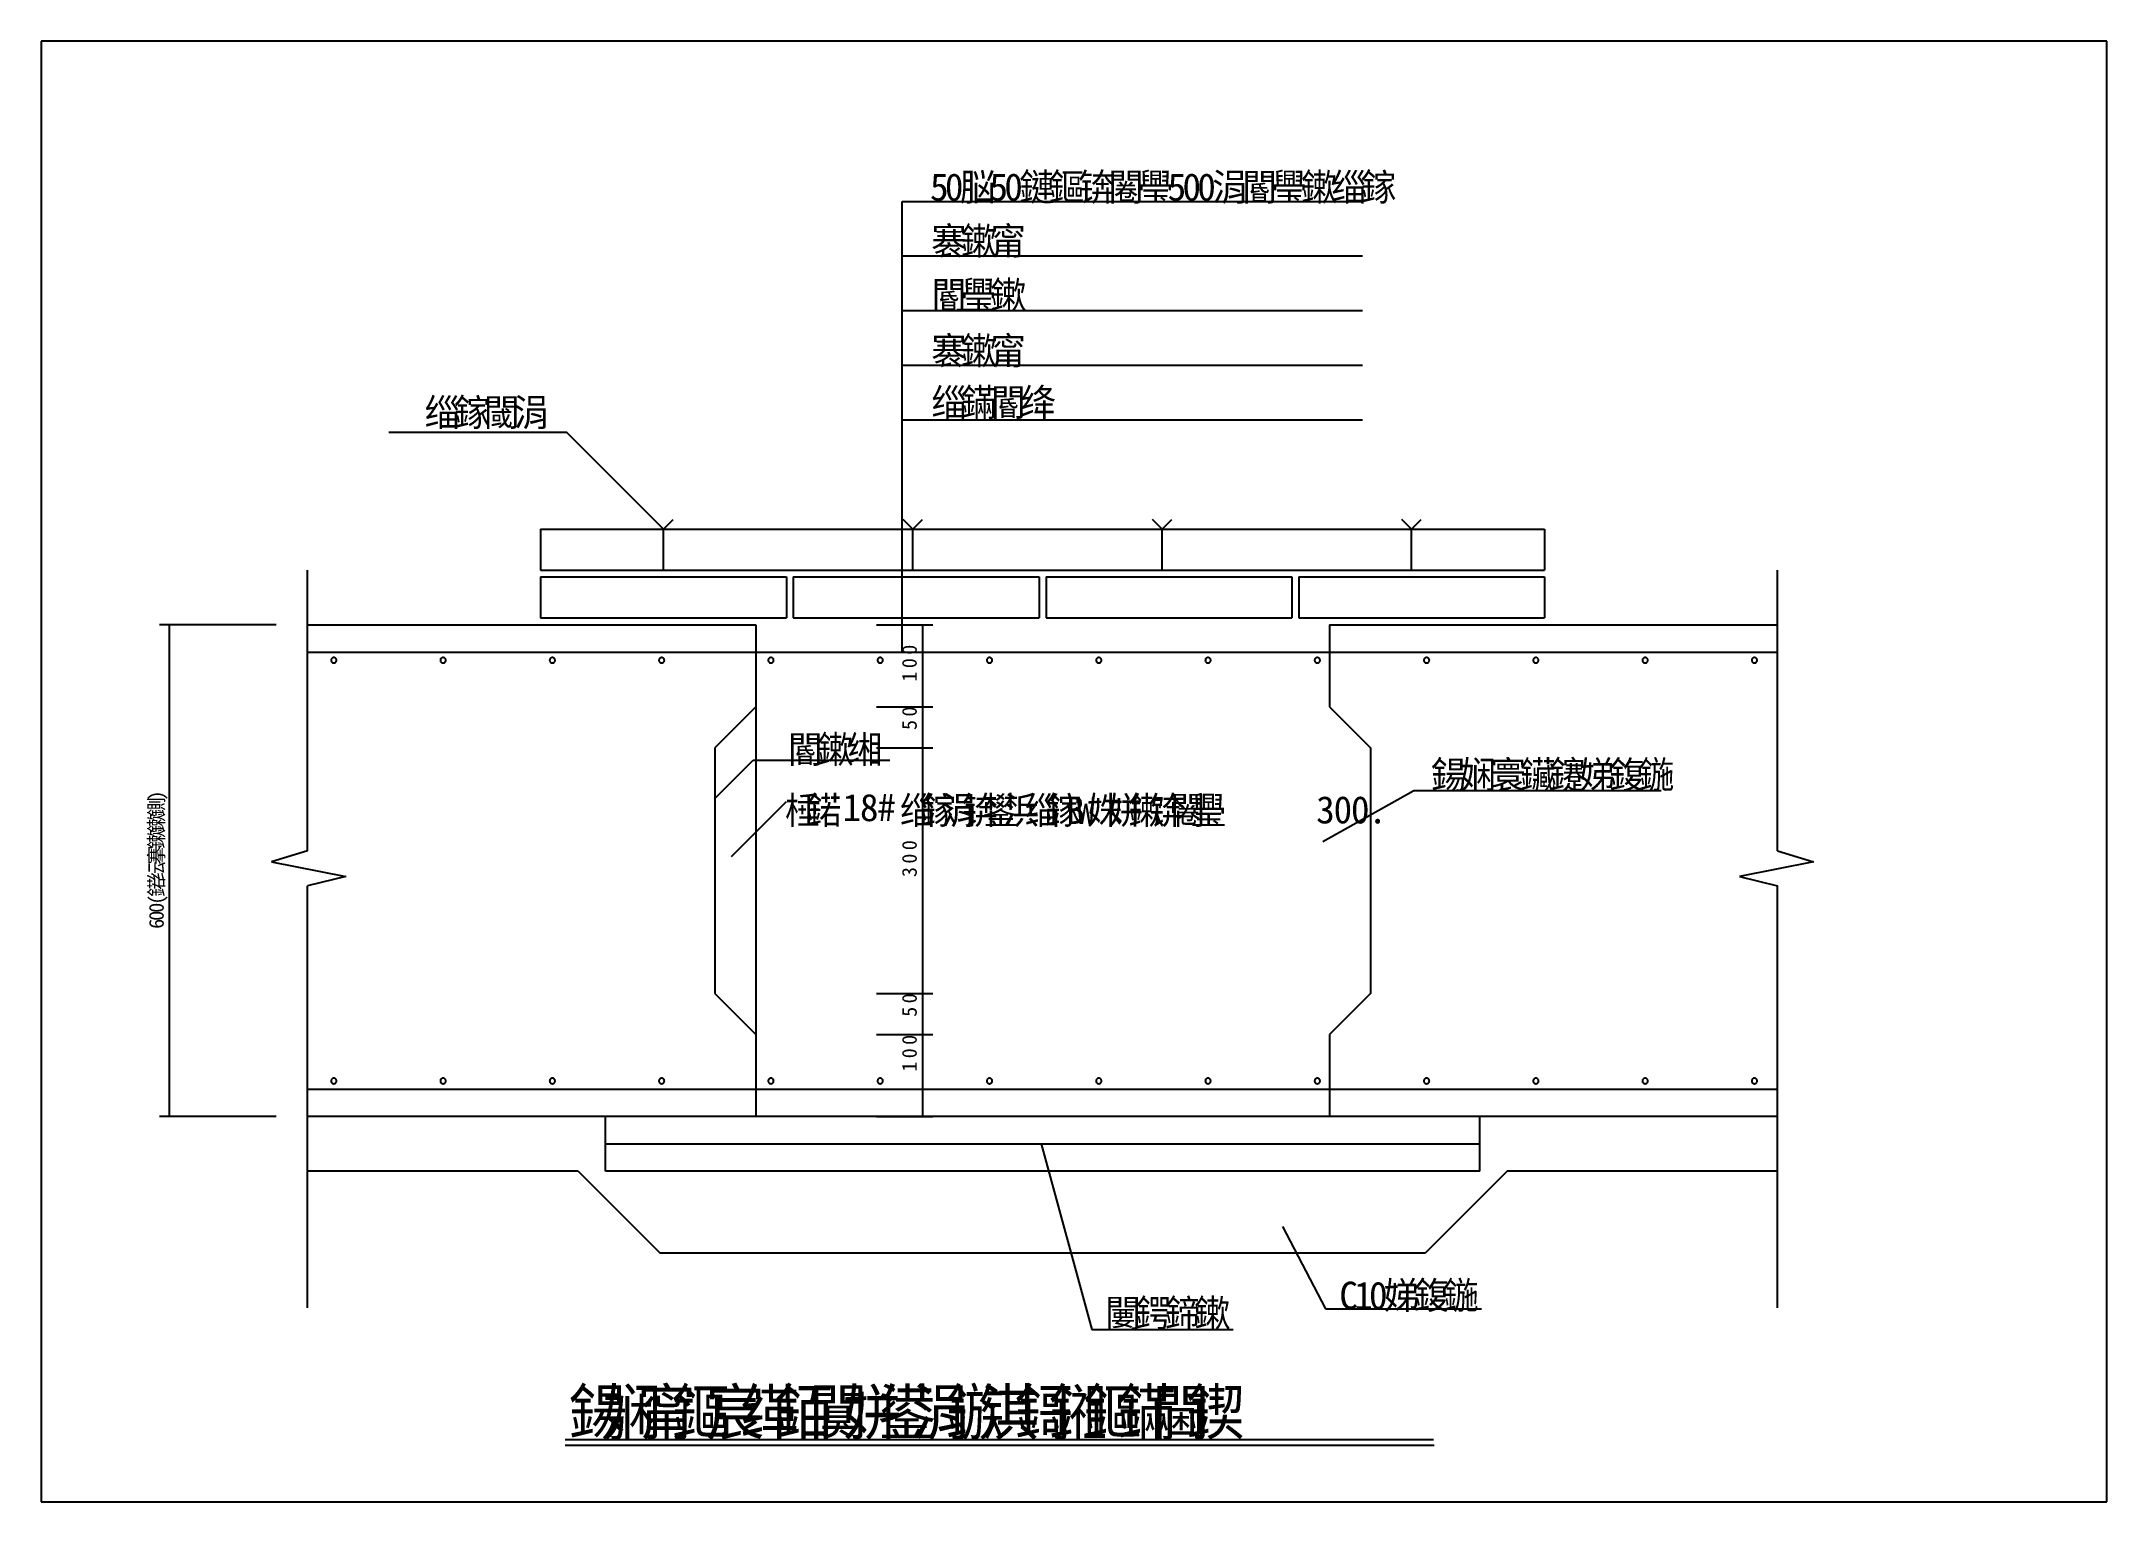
# Model space of a CAD drawing. Header units: metres. Extents: x 0 to 420, y 0 to 297.
import ezdxf

# ---------------------------------------------------------------- set-up
doc = ezdxf.new("R2010")
doc.units = ezdxf.units.M

msp = doc.modelspace()

# ---------------------------------------------------------------- linework, layer by layer
for p, q in [((420, 297), (0, 297)), ((0, 297), (0, 0)), ((420, 0), (420, 297)), ((175.04, 264.45), (268.67, 264.45)), ((175.04, 172.79), (175.04, 264.45)), ((175.04, 253.34), (268.67, 253.34)), ((175.04, 242.23), (268.67, 242.23)), ((175.04, 231.12), (268.67, 231.12)), ((175.04, 220.01), (268.67, 220.01)), ((106.89, 217.43), (70.64, 217.43)), ((126.53, 197.79), (106.89, 217.43)), ((101.53, 197.79), (305.7, 197.79)), ((101.53, 197.79), (101.53, 189.45)), ((126.53, 197.79), (124.57, 199.75)), ((126.53, 197.79), (128.5, 199.75)), ((126.53, 189.45), (126.53, 197.79)), ((177.23, 197.79), (175.26, 199.75)), ((177.23, 197.79), (179.19, 199.75)), ((177.23, 189.45), (177.23, 197.79)), ((227.92, 197.79), (225.96, 199.75)), ((227.92, 197.79), (229.89, 199.75)), ((227.92, 189.45), (227.92, 197.79)), ((278.62, 197.79), (276.65, 199.75)), ((278.62, 197.79), (280.58, 199.75)), ((278.62, 189.45), (278.62, 197.79)), ((305.7, 197.79), (305.7, 189.45)), ((54.14, 132.39), (54.14, 189.45)), ((101.53, 189.45), (305.7, 189.45)), ((353.09, 132.39), (353.09, 189.45)), ((101.53, 188.07), (151.53, 188.07)), ((101.53, 188.07), (101.53, 179.73)), ((151.53, 188.07), (151.53, 179.73)), ((152.92, 188.07), (202.92, 188.07)), ((152.92, 188.07), (152.92, 179.73)), ((202.92, 188.07), (202.92, 179.73)), ((204.31, 188.07), (254.31, 188.07)), ((204.31, 188.07), (204.31, 179.73)), ((254.31, 188.07), (254.31, 179.73)), ((255.7, 188.07), (305.7, 188.07)), ((255.7, 188.07), (255.7, 179.73)), ((305.7, 188.07), (305.7, 179.73)), ((47.78, 178.34), (24.02, 178.34)), ((26.02, 178.34), (26.02, 78.34)), ((54.14, 178.34), (145.28, 178.34)), ((101.53, 179.73), (151.53, 179.73)), ((145.28, 178.34), (145.28, 161.68)), ((152.92, 179.73), (202.92, 179.73)), ((169.85, 178.34), (181.27, 178.34)), ((179.27, 161.68), (179.27, 178.34)), ((204.31, 179.73), (254.31, 179.73)), ((255.7, 179.73), (305.7, 179.73)), ((261.95, 178.34), (353.09, 178.34)), ((261.95, 178.34), (261.95, 161.68)), ((54.14, 172.79), (353.09, 172.79)), ((145.28, 161.68), (136.95, 153.34)), ((145.28, 161.68), (145.28, 95.01)), ((169.85, 161.68), (181.27, 161.68)), ((169.85, 161.68), (181.27, 161.68)), ((179.27, 153.34), (179.27, 161.68)), ((261.95, 161.68), (270.28, 153.34)), ((136.95, 153.34), (136.95, 103.34)), ((169.85, 153.34), (181.27, 153.34)), ((169.85, 153.34), (181.27, 153.34)), ((179.27, 103.34), (179.27, 153.34)), ((270.28, 153.34), (270.28, 103.34)), ((136.91, 142.97), (144.77, 150.82)), ((144.77, 150.82), (172.54, 150.82)), ((260.57, 134.24), (279.08, 144.63)), ((279.08, 144.63), (329.4, 144.63)), ((140.35, 131.23), (151.54, 142.42)), ((54.14, 132.39), (46.83, 130.11)), ((353.09, 132.39), (360.4, 130.11)), ((46.83, 130.11), (61.91, 127.17)), ((61.91, 127.17), (54.14, 125.23)), ((360.4, 130.11), (345.33, 127.17)), ((345.33, 127.17), (353.09, 125.23)), ((54.14, 39.45), (54.14, 125.23)), ((353.09, 39.45), (353.09, 125.23)), ((136.95, 103.34), (145.28, 95.01)), ((169.85, 103.34), (181.27, 103.34)), ((169.85, 103.34), (181.27, 103.34)), ((179.27, 95.01), (179.27, 103.34)), ((270.28, 103.34), (261.95, 95.01)), ((145.28, 95.01), (145.28, 78.34)), ((169.85, 95.01), (181.27, 95.01)), ((169.85, 95.01), (181.27, 95.01)), ((179.27, 78.34), (179.27, 95.01)), ((261.95, 95.01), (261.95, 78.34)), ((54.14, 83.9), (353.09, 83.9)), ((47.78, 78.34), (24.02, 78.34)), ((353.09, 78.34), (54.14, 78.34)), ((114.73, 67.23), (114.73, 78.34)), ((169.85, 78.34), (181.27, 78.34)), ((292.51, 67.23), (292.51, 78.34)), ((114.73, 72.79), (292.51, 72.79)), ((203.34, 72.79), (213.6, 35)), ((109.17, 67.23), (54.14, 67.23)), ((109.17, 67.23), (125.84, 50.57)), ((292.51, 67.23), (114.73, 67.23)), ((298.06, 67.23), (281.39, 50.57)), ((353.09, 67.23), (298.06, 67.23)), ((252.43, 55.98), (261.17, 39.25)), ((281.39, 50.57), (125.84, 50.57)), ((261.17, 39.25), (292.87, 39.25)), ((213.6, 35), (242.39, 35)), ((106.51, 12.68), (283.08, 12.68)), ((106.51, 11.48), (283.24, 11.48)), ((0, 0), (420, 0))]:
    msp.add_line(p, q)
for points in [[(60.04, 171.12), (60.03, 171.18), (60.03, 171.23), (60.01, 171.28), (59.99, 171.33), (59.97, 171.38), (59.94, 171.43), (59.91, 171.47), (59.87, 171.51), (59.83, 171.55), (59.79, 171.58), (59.74, 171.61), (59.69, 171.63), (59.64, 171.65), (59.59, 171.67), (59.54, 171.67), (59.48, 171.68), (59.43, 171.67), (59.37, 171.67), (59.32, 171.65), (59.27, 171.63), (59.22, 171.61), (59.17, 171.58), (59.13, 171.55), (59.09, 171.51), (59.05, 171.47), (59.02, 171.43), (58.99, 171.38), (58.97, 171.33), (58.95, 171.28), (58.94, 171.23), (58.93, 171.18), (58.93, 171.12), (58.93, 171.12)], [(58.93, 171.12), (58.93, 171.07), (58.94, 171.01), (58.95, 170.96), (58.97, 170.91), (58.99, 170.86), (59.02, 170.81), (59.05, 170.77), (59.09, 170.73), (59.13, 170.69), (59.17, 170.66), (59.22, 170.63), (59.27, 170.61), (59.32, 170.59), (59.37, 170.58), (59.43, 170.57), (59.48, 170.57), (59.54, 170.57), (59.59, 170.58), (59.64, 170.59), (59.69, 170.61), (59.74, 170.63), (59.79, 170.66), (59.83, 170.69), (59.87, 170.73), (59.91, 170.77), (59.94, 170.81), (59.97, 170.86), (59.99, 170.91), (60.01, 170.96), (60.03, 171.01), (60.03, 171.07), (60.04, 171.12), (60.04, 171.12)], [(82.26, 171.12), (82.26, 171.18), (82.25, 171.23), (82.23, 171.28), (82.22, 171.33), (82.19, 171.38), (82.17, 171.43), (82.13, 171.47), (82.1, 171.51), (82.06, 171.55), (82.01, 171.58), (81.96, 171.61), (81.92, 171.63), (81.86, 171.65), (81.81, 171.67), (81.76, 171.67), (81.7, 171.68), (81.65, 171.67), (81.59, 171.67), (81.54, 171.65), (81.49, 171.63), (81.44, 171.61), (81.39, 171.58), (81.35, 171.55), (81.31, 171.51), (81.27, 171.47), (81.24, 171.43), (81.21, 171.38), (81.19, 171.33), (81.17, 171.28), (81.16, 171.23), (81.15, 171.18), (81.15, 171.12), (81.15, 171.12)], [(81.15, 171.12), (81.15, 171.07), (81.16, 171.01), (81.17, 170.96), (81.19, 170.91), (81.21, 170.86), (81.24, 170.81), (81.27, 170.77), (81.31, 170.73), (81.35, 170.69), (81.39, 170.66), (81.44, 170.63), (81.49, 170.61), (81.54, 170.59), (81.59, 170.58), (81.65, 170.57), (81.7, 170.57), (81.76, 170.57), (81.81, 170.58), (81.86, 170.59), (81.92, 170.61), (81.96, 170.63), (82.01, 170.66), (82.06, 170.69), (82.1, 170.73), (82.13, 170.77), (82.17, 170.81), (82.19, 170.86), (82.22, 170.91), (82.23, 170.96), (82.25, 171.01), (82.26, 171.07), (82.26, 171.12), (82.26, 171.12)], [(104.48, 171.12), (104.48, 171.18), (104.47, 171.23), (104.46, 171.28), (104.44, 171.33), (104.42, 171.38), (104.39, 171.43), (104.35, 171.47), (104.32, 171.51), (104.28, 171.55), (104.23, 171.58), (104.19, 171.61), (104.14, 171.63), (104.09, 171.65), (104.03, 171.67), (103.98, 171.67), (103.93, 171.68), (103.87, 171.67), (103.82, 171.67), (103.76, 171.65), (103.71, 171.63), (103.66, 171.61), (103.62, 171.58), (103.57, 171.55), (103.53, 171.51), (103.5, 171.47), (103.46, 171.43), (103.44, 171.38), (103.41, 171.33), (103.39, 171.28), (103.38, 171.23), (103.37, 171.18), (103.37, 171.12), (103.37, 171.12)], [(103.37, 171.12), (103.37, 171.07), (103.38, 171.01), (103.39, 170.96), (103.41, 170.91), (103.44, 170.86), (103.46, 170.81), (103.5, 170.77), (103.53, 170.73), (103.57, 170.69), (103.62, 170.66), (103.66, 170.63), (103.71, 170.61), (103.76, 170.59), (103.82, 170.58), (103.87, 170.57), (103.93, 170.57), (103.98, 170.57), (104.03, 170.58), (104.09, 170.59), (104.14, 170.61), (104.19, 170.63), (104.23, 170.66), (104.28, 170.69), (104.32, 170.73), (104.35, 170.77), (104.39, 170.81), (104.42, 170.86), (104.44, 170.91), (104.46, 170.96), (104.47, 171.01), (104.48, 171.07), (104.48, 171.12), (104.48, 171.12)], [(126.7, 171.12), (126.7, 171.18), (126.69, 171.23), (126.68, 171.28), (126.66, 171.33), (126.64, 171.38), (126.61, 171.43), (126.58, 171.47), (126.54, 171.51), (126.5, 171.55), (126.46, 171.58), (126.41, 171.61), (126.36, 171.63), (126.31, 171.65), (126.26, 171.67), (126.2, 171.67), (126.15, 171.68), (126.09, 171.67), (126.04, 171.67), (125.99, 171.65), (125.93, 171.63), (125.89, 171.61), (125.84, 171.58), (125.8, 171.55), (125.75, 171.51), (125.72, 171.47), (125.69, 171.43), (125.66, 171.38), (125.63, 171.33), (125.62, 171.28), (125.6, 171.23), (125.59, 171.18), (125.59, 171.12), (125.59, 171.12)], [(125.59, 171.12), (125.59, 171.07), (125.6, 171.01), (125.62, 170.96), (125.63, 170.91), (125.66, 170.86), (125.69, 170.81), (125.72, 170.77), (125.75, 170.73), (125.8, 170.69), (125.84, 170.66), (125.89, 170.63), (125.93, 170.61), (125.99, 170.59), (126.04, 170.58), (126.09, 170.57), (126.15, 170.57), (126.2, 170.57), (126.26, 170.58), (126.31, 170.59), (126.36, 170.61), (126.41, 170.63), (126.46, 170.66), (126.5, 170.69), (126.54, 170.73), (126.58, 170.77), (126.61, 170.81), (126.64, 170.86), (126.66, 170.91), (126.68, 170.96), (126.69, 171.01), (126.7, 171.07), (126.7, 171.12), (126.7, 171.12)], [(148.93, 171.12), (148.92, 171.18), (148.91, 171.23), (148.9, 171.28), (148.88, 171.33), (148.86, 171.38), (148.83, 171.43), (148.8, 171.47), (148.76, 171.51), (148.72, 171.55), (148.68, 171.58), (148.63, 171.61), (148.58, 171.63), (148.53, 171.65), (148.48, 171.67), (148.42, 171.67), (148.37, 171.68), (148.32, 171.67), (148.26, 171.67), (148.21, 171.65), (148.16, 171.63), (148.11, 171.61), (148.06, 171.58), (148.02, 171.55), (147.98, 171.51), (147.94, 171.47), (147.91, 171.43), (147.88, 171.38), (147.86, 171.33), (147.84, 171.28), (147.82, 171.23), (147.82, 171.18), (147.81, 171.12), (147.81, 171.12)], [(147.81, 171.12), (147.82, 171.07), (147.82, 171.01), (147.84, 170.96), (147.86, 170.91), (147.88, 170.86), (147.91, 170.81), (147.94, 170.77), (147.98, 170.73), (148.02, 170.69), (148.06, 170.66), (148.11, 170.63), (148.16, 170.61), (148.21, 170.59), (148.26, 170.58), (148.32, 170.57), (148.37, 170.57), (148.42, 170.57), (148.48, 170.58), (148.53, 170.59), (148.58, 170.61), (148.63, 170.63), (148.68, 170.66), (148.72, 170.69), (148.76, 170.73), (148.8, 170.77), (148.83, 170.81), (148.86, 170.86), (148.88, 170.91), (148.9, 170.96), (148.91, 171.01), (148.92, 171.07), (148.93, 171.12), (148.93, 171.12)], [(171.15, 171.12), (171.14, 171.18), (171.14, 171.23), (171.12, 171.28), (171.11, 171.33), (171.08, 171.38), (171.05, 171.43), (171.02, 171.47), (170.98, 171.51), (170.94, 171.55), (170.9, 171.58), (170.85, 171.61), (170.8, 171.63), (170.75, 171.65), (170.7, 171.67), (170.65, 171.67), (170.59, 171.68), (170.54, 171.67), (170.48, 171.67), (170.43, 171.65), (170.38, 171.63), (170.33, 171.61), (170.28, 171.58), (170.24, 171.55), (170.2, 171.51), (170.16, 171.47), (170.13, 171.43), (170.1, 171.38), (170.08, 171.33), (170.06, 171.28), (170.05, 171.23), (170.04, 171.18), (170.04, 171.12), (170.04, 171.12)], [(170.04, 171.12), (170.04, 171.07), (170.05, 171.01), (170.06, 170.96), (170.08, 170.91), (170.1, 170.86), (170.13, 170.81), (170.16, 170.77), (170.2, 170.73), (170.24, 170.69), (170.28, 170.66), (170.33, 170.63), (170.38, 170.61), (170.43, 170.59), (170.48, 170.58), (170.54, 170.57), (170.59, 170.57), (170.65, 170.57), (170.7, 170.58), (170.75, 170.59), (170.8, 170.61), (170.85, 170.63), (170.9, 170.66), (170.94, 170.69), (170.98, 170.73), (171.02, 170.77), (171.05, 170.81), (171.08, 170.86), (171.11, 170.91), (171.12, 170.96), (171.14, 171.01), (171.14, 171.07), (171.15, 171.12), (171.15, 171.12)], [(193.37, 171.12), (193.37, 171.18), (193.36, 171.23), (193.35, 171.28), (193.33, 171.33), (193.3, 171.38), (193.28, 171.43), (193.24, 171.47), (193.21, 171.51), (193.17, 171.55), (193.12, 171.58), (193.08, 171.61), (193.03, 171.63), (192.98, 171.65), (192.92, 171.67), (192.87, 171.67), (192.81, 171.68), (192.76, 171.67), (192.71, 171.67), (192.65, 171.65), (192.6, 171.63), (192.55, 171.61), (192.51, 171.58), (192.46, 171.55), (192.42, 171.51), (192.38, 171.47), (192.35, 171.43), (192.32, 171.38), (192.3, 171.33), (192.28, 171.28), (192.27, 171.23), (192.26, 171.18), (192.26, 171.12), (192.26, 171.12)], [(192.26, 171.12), (192.26, 171.07), (192.27, 171.01), (192.28, 170.96), (192.3, 170.91), (192.32, 170.86), (192.35, 170.81), (192.38, 170.77), (192.42, 170.73), (192.46, 170.69), (192.51, 170.66), (192.55, 170.63), (192.6, 170.61), (192.65, 170.59), (192.71, 170.58), (192.76, 170.57), (192.81, 170.57), (192.87, 170.57), (192.92, 170.58), (192.98, 170.59), (193.03, 170.61), (193.08, 170.63), (193.12, 170.66), (193.17, 170.69), (193.21, 170.73), (193.24, 170.77), (193.28, 170.81), (193.3, 170.86), (193.33, 170.91), (193.35, 170.96), (193.36, 171.01), (193.37, 171.07), (193.37, 171.12), (193.37, 171.12)], [(215.59, 171.12), (215.59, 171.18), (215.58, 171.23), (215.57, 171.28), (215.55, 171.33), (215.53, 171.38), (215.5, 171.43), (215.47, 171.47), (215.43, 171.51), (215.39, 171.55), (215.35, 171.58), (215.3, 171.61), (215.25, 171.63), (215.2, 171.65), (215.14, 171.67), (215.09, 171.67), (215.04, 171.68), (214.98, 171.67), (214.93, 171.67), (214.88, 171.65), (214.82, 171.63), (214.77, 171.61), (214.73, 171.58), (214.68, 171.55), (214.64, 171.51), (214.61, 171.47), (214.57, 171.43), (214.55, 171.38), (214.52, 171.33), (214.5, 171.28), (214.49, 171.23), (214.48, 171.18), (214.48, 171.12), (214.48, 171.12)], [(214.48, 171.12), (214.48, 171.07), (214.49, 171.01), (214.5, 170.96), (214.52, 170.91), (214.55, 170.86), (214.57, 170.81), (214.61, 170.77), (214.64, 170.73), (214.68, 170.69), (214.73, 170.66), (214.77, 170.63), (214.82, 170.61), (214.88, 170.59), (214.93, 170.58), (214.98, 170.57), (215.04, 170.57), (215.09, 170.57), (215.14, 170.58), (215.2, 170.59), (215.25, 170.61), (215.3, 170.63), (215.35, 170.66), (215.39, 170.69), (215.43, 170.73), (215.47, 170.77), (215.5, 170.81), (215.53, 170.86), (215.55, 170.91), (215.57, 170.96), (215.58, 171.01), (215.59, 171.07), (215.59, 171.12), (215.59, 171.12)], [(237.81, 171.12), (237.81, 171.18), (237.8, 171.23), (237.79, 171.28), (237.77, 171.33), (237.75, 171.38), (237.72, 171.43), (237.69, 171.47), (237.65, 171.51), (237.61, 171.55), (237.57, 171.58), (237.52, 171.61), (237.47, 171.63), (237.42, 171.65), (237.37, 171.67), (237.31, 171.67), (237.26, 171.68), (237.2, 171.67), (237.15, 171.67), (237.1, 171.65), (237.05, 171.63), (237, 171.61), (236.95, 171.58), (236.91, 171.55), (236.87, 171.51), (236.83, 171.47), (236.8, 171.43), (236.77, 171.38), (236.75, 171.33), (236.73, 171.28), (236.71, 171.23), (236.71, 171.18), (236.7, 171.12), (236.7, 171.12)], [(236.7, 171.12), (236.71, 171.07), (236.71, 171.01), (236.73, 170.96), (236.75, 170.91), (236.77, 170.86), (236.8, 170.81), (236.83, 170.77), (236.87, 170.73), (236.91, 170.69), (236.95, 170.66), (237, 170.63), (237.05, 170.61), (237.1, 170.59), (237.15, 170.58), (237.2, 170.57), (237.26, 170.57), (237.31, 170.57), (237.37, 170.58), (237.42, 170.59), (237.47, 170.61), (237.52, 170.63), (237.57, 170.66), (237.61, 170.69), (237.65, 170.73), (237.69, 170.77), (237.72, 170.81), (237.75, 170.86), (237.77, 170.91), (237.79, 170.96), (237.8, 171.01), (237.81, 171.07), (237.81, 171.12), (237.81, 171.12)], [(260.04, 171.12), (260.03, 171.18), (260.03, 171.23), (260.01, 171.28), (259.99, 171.33), (259.97, 171.38), (259.94, 171.43), (259.91, 171.47), (259.87, 171.51), (259.83, 171.55), (259.79, 171.58), (259.74, 171.61), (259.69, 171.63), (259.64, 171.65), (259.59, 171.67), (259.54, 171.67), (259.48, 171.68), (259.43, 171.67), (259.37, 171.67), (259.32, 171.65), (259.27, 171.63), (259.22, 171.61), (259.17, 171.58), (259.13, 171.55), (259.09, 171.51), (259.05, 171.47), (259.02, 171.43), (258.99, 171.38), (258.97, 171.33), (258.95, 171.28), (258.94, 171.23), (258.93, 171.18), (258.93, 171.12), (258.93, 171.12)], [(258.93, 171.12), (258.93, 171.07), (258.94, 171.01), (258.95, 170.96), (258.97, 170.91), (258.99, 170.86), (259.02, 170.81), (259.05, 170.77), (259.09, 170.73), (259.13, 170.69), (259.17, 170.66), (259.22, 170.63), (259.27, 170.61), (259.32, 170.59), (259.37, 170.58), (259.43, 170.57), (259.48, 170.57), (259.54, 170.57), (259.59, 170.58), (259.64, 170.59), (259.69, 170.61), (259.74, 170.63), (259.79, 170.66), (259.83, 170.69), (259.87, 170.73), (259.91, 170.77), (259.94, 170.81), (259.97, 170.86), (259.99, 170.91), (260.01, 170.96), (260.03, 171.01), (260.03, 171.07), (260.04, 171.12), (260.04, 171.12)], [(282.26, 171.12), (282.26, 171.18), (282.25, 171.23), (282.23, 171.28), (282.22, 171.33), (282.19, 171.38), (282.17, 171.43), (282.13, 171.47), (282.1, 171.51), (282.06, 171.55), (282.01, 171.58), (281.96, 171.61), (281.92, 171.63), (281.86, 171.65), (281.81, 171.67), (281.76, 171.67), (281.7, 171.68), (281.65, 171.67), (281.59, 171.67), (281.54, 171.65), (281.49, 171.63), (281.44, 171.61), (281.39, 171.58), (281.35, 171.55), (281.31, 171.51), (281.27, 171.47), (281.24, 171.43), (281.21, 171.38), (281.19, 171.33), (281.17, 171.28), (281.16, 171.23), (281.15, 171.18), (281.15, 171.12), (281.15, 171.12)], [(281.15, 171.12), (281.15, 171.07), (281.16, 171.01), (281.17, 170.96), (281.19, 170.91), (281.21, 170.86), (281.24, 170.81), (281.27, 170.77), (281.31, 170.73), (281.35, 170.69), (281.39, 170.66), (281.44, 170.63), (281.49, 170.61), (281.54, 170.59), (281.59, 170.58), (281.65, 170.57), (281.7, 170.57), (281.76, 170.57), (281.81, 170.58), (281.86, 170.59), (281.92, 170.61), (281.96, 170.63), (282.01, 170.66), (282.06, 170.69), (282.1, 170.73), (282.13, 170.77), (282.17, 170.81), (282.19, 170.86), (282.22, 170.91), (282.23, 170.96), (282.25, 171.01), (282.26, 171.07), (282.26, 171.12), (282.26, 171.12)], [(304.48, 171.12), (304.48, 171.18), (304.47, 171.23), (304.46, 171.28), (304.44, 171.33), (304.42, 171.38), (304.39, 171.43), (304.35, 171.47), (304.32, 171.51), (304.28, 171.55), (304.23, 171.58), (304.19, 171.61), (304.14, 171.63), (304.09, 171.65), (304.03, 171.67), (303.98, 171.67), (303.93, 171.68), (303.87, 171.67), (303.82, 171.67), (303.76, 171.65), (303.71, 171.63), (303.66, 171.61), (303.62, 171.58), (303.57, 171.55), (303.53, 171.51), (303.5, 171.47), (303.46, 171.43), (303.44, 171.38), (303.41, 171.33), (303.39, 171.28), (303.38, 171.23), (303.37, 171.18), (303.37, 171.12), (303.37, 171.12)], [(303.37, 171.12), (303.37, 171.07), (303.38, 171.01), (303.39, 170.96), (303.41, 170.91), (303.44, 170.86), (303.46, 170.81), (303.5, 170.77), (303.53, 170.73), (303.57, 170.69), (303.62, 170.66), (303.66, 170.63), (303.71, 170.61), (303.76, 170.59), (303.82, 170.58), (303.87, 170.57), (303.93, 170.57), (303.98, 170.57), (304.03, 170.58), (304.09, 170.59), (304.14, 170.61), (304.19, 170.63), (304.23, 170.66), (304.28, 170.69), (304.32, 170.73), (304.35, 170.77), (304.39, 170.81), (304.42, 170.86), (304.44, 170.91), (304.46, 170.96), (304.47, 171.01), (304.48, 171.07), (304.48, 171.12), (304.48, 171.12)], [(326.7, 171.12), (326.7, 171.18), (326.69, 171.23), (326.68, 171.28), (326.66, 171.33), (326.64, 171.38), (326.61, 171.43), (326.58, 171.47), (326.54, 171.51), (326.5, 171.55), (326.46, 171.58), (326.41, 171.61), (326.36, 171.63), (326.31, 171.65), (326.26, 171.67), (326.2, 171.67), (326.15, 171.68), (326.09, 171.67), (326.04, 171.67), (325.99, 171.65), (325.93, 171.63), (325.89, 171.61), (325.84, 171.58), (325.8, 171.55), (325.75, 171.51), (325.72, 171.47), (325.69, 171.43), (325.66, 171.38), (325.63, 171.33), (325.62, 171.28), (325.6, 171.23), (325.59, 171.18), (325.59, 171.12), (325.59, 171.12)], [(325.59, 171.12), (325.59, 171.07), (325.6, 171.01), (325.62, 170.96), (325.63, 170.91), (325.66, 170.86), (325.69, 170.81), (325.72, 170.77), (325.75, 170.73), (325.8, 170.69), (325.84, 170.66), (325.89, 170.63), (325.93, 170.61), (325.99, 170.59), (326.04, 170.58), (326.09, 170.57), (326.15, 170.57), (326.2, 170.57), (326.26, 170.58), (326.31, 170.59), (326.36, 170.61), (326.41, 170.63), (326.46, 170.66), (326.5, 170.69), (326.54, 170.73), (326.58, 170.77), (326.61, 170.81), (326.64, 170.86), (326.66, 170.91), (326.68, 170.96), (326.69, 171.01), (326.7, 171.07), (326.7, 171.12), (326.7, 171.12)], [(348.93, 171.12), (348.92, 171.18), (348.91, 171.23), (348.9, 171.28), (348.88, 171.33), (348.86, 171.38), (348.83, 171.43), (348.8, 171.47), (348.76, 171.51), (348.72, 171.55), (348.68, 171.58), (348.63, 171.61), (348.58, 171.63), (348.53, 171.65), (348.48, 171.67), (348.42, 171.67), (348.37, 171.68), (348.32, 171.67), (348.26, 171.67), (348.21, 171.65), (348.16, 171.63), (348.11, 171.61), (348.06, 171.58), (348.02, 171.55), (347.98, 171.51), (347.94, 171.47), (347.91, 171.43), (347.88, 171.38), (347.86, 171.33), (347.84, 171.28), (347.82, 171.23), (347.82, 171.18), (347.81, 171.12), (347.81, 171.12)], [(347.81, 171.12), (347.82, 171.07), (347.82, 171.01), (347.84, 170.96), (347.86, 170.91), (347.88, 170.86), (347.91, 170.81), (347.94, 170.77), (347.98, 170.73), (348.02, 170.69), (348.06, 170.66), (348.11, 170.63), (348.16, 170.61), (348.21, 170.59), (348.26, 170.58), (348.32, 170.57), (348.37, 170.57), (348.42, 170.57), (348.48, 170.58), (348.53, 170.59), (348.58, 170.61), (348.63, 170.63), (348.68, 170.66), (348.72, 170.69), (348.76, 170.73), (348.8, 170.77), (348.83, 170.81), (348.86, 170.86), (348.88, 170.91), (348.9, 170.96), (348.91, 171.01), (348.92, 171.07), (348.93, 171.12), (348.93, 171.12)], [(60.04, 85.57), (60.03, 85.62), (60.03, 85.68), (60.01, 85.73), (59.99, 85.78), (59.97, 85.83), (59.94, 85.88), (59.91, 85.92), (59.87, 85.96), (59.83, 86), (59.79, 86.03), (59.74, 86.06), (59.69, 86.08), (59.64, 86.1), (59.59, 86.11), (59.54, 86.12), (59.48, 86.12), (59.43, 86.12), (59.37, 86.11), (59.32, 86.1), (59.27, 86.08), (59.22, 86.06), (59.17, 86.03), (59.13, 86), (59.09, 85.96), (59.05, 85.92), (59.02, 85.88), (58.99, 85.83), (58.97, 85.78), (58.95, 85.73), (58.94, 85.68), (58.93, 85.62), (58.93, 85.57), (58.93, 85.57)], [(58.93, 85.57), (58.93, 85.51), (58.94, 85.46), (58.95, 85.41), (58.97, 85.35), (58.99, 85.31), (59.02, 85.26), (59.05, 85.21), (59.09, 85.17), (59.13, 85.14), (59.17, 85.11), (59.22, 85.08), (59.27, 85.05), (59.32, 85.04), (59.37, 85.02), (59.43, 85.01), (59.48, 85.01), (59.54, 85.01), (59.59, 85.02), (59.64, 85.04), (59.69, 85.05), (59.74, 85.08), (59.79, 85.11), (59.83, 85.14), (59.87, 85.17), (59.91, 85.21), (59.94, 85.26), (59.97, 85.31), (59.99, 85.35), (60.01, 85.41), (60.03, 85.46), (60.03, 85.51), (60.04, 85.57), (60.04, 85.57)], [(82.26, 85.57), (82.26, 85.62), (82.25, 85.68), (82.23, 85.73), (82.22, 85.78), (82.19, 85.83), (82.17, 85.88), (82.13, 85.92), (82.1, 85.96), (82.06, 86), (82.01, 86.03), (81.96, 86.06), (81.92, 86.08), (81.86, 86.1), (81.81, 86.11), (81.76, 86.12), (81.7, 86.12), (81.65, 86.12), (81.59, 86.11), (81.54, 86.1), (81.49, 86.08), (81.44, 86.06), (81.39, 86.03), (81.35, 86), (81.31, 85.96), (81.27, 85.92), (81.24, 85.88), (81.21, 85.83), (81.19, 85.78), (81.17, 85.73), (81.16, 85.68), (81.15, 85.62), (81.15, 85.57), (81.15, 85.57)], [(81.15, 85.57), (81.15, 85.51), (81.16, 85.46), (81.17, 85.41), (81.19, 85.35), (81.21, 85.31), (81.24, 85.26), (81.27, 85.21), (81.31, 85.17), (81.35, 85.14), (81.39, 85.11), (81.44, 85.08), (81.49, 85.05), (81.54, 85.04), (81.59, 85.02), (81.65, 85.01), (81.7, 85.01), (81.76, 85.01), (81.81, 85.02), (81.86, 85.04), (81.92, 85.05), (81.96, 85.08), (82.01, 85.11), (82.06, 85.14), (82.1, 85.17), (82.13, 85.21), (82.17, 85.26), (82.19, 85.31), (82.22, 85.35), (82.23, 85.41), (82.25, 85.46), (82.26, 85.51), (82.26, 85.57), (82.26, 85.57)], [(104.48, 85.57), (104.48, 85.62), (104.47, 85.68), (104.46, 85.73), (104.44, 85.78), (104.42, 85.83), (104.39, 85.88), (104.35, 85.92), (104.32, 85.96), (104.28, 86), (104.23, 86.03), (104.19, 86.06), (104.14, 86.08), (104.09, 86.1), (104.03, 86.11), (103.98, 86.12), (103.93, 86.12), (103.87, 86.12), (103.82, 86.11), (103.76, 86.1), (103.71, 86.08), (103.66, 86.06), (103.62, 86.03), (103.57, 86), (103.53, 85.96), (103.5, 85.92), (103.46, 85.88), (103.44, 85.83), (103.41, 85.78), (103.39, 85.73), (103.38, 85.68), (103.37, 85.62), (103.37, 85.57), (103.37, 85.57)], [(103.37, 85.57), (103.37, 85.51), (103.38, 85.46), (103.39, 85.41), (103.41, 85.35), (103.44, 85.31), (103.46, 85.26), (103.5, 85.21), (103.53, 85.17), (103.57, 85.14), (103.62, 85.11), (103.66, 85.08), (103.71, 85.05), (103.76, 85.04), (103.82, 85.02), (103.87, 85.01), (103.93, 85.01), (103.98, 85.01), (104.03, 85.02), (104.09, 85.04), (104.14, 85.05), (104.19, 85.08), (104.23, 85.11), (104.28, 85.14), (104.32, 85.17), (104.35, 85.21), (104.39, 85.26), (104.42, 85.31), (104.44, 85.35), (104.46, 85.41), (104.47, 85.46), (104.48, 85.51), (104.48, 85.57), (104.48, 85.57)], [(126.7, 85.57), (126.7, 85.62), (126.69, 85.68), (126.68, 85.73), (126.66, 85.78), (126.64, 85.83), (126.61, 85.88), (126.58, 85.92), (126.54, 85.96), (126.5, 86), (126.46, 86.03), (126.41, 86.06), (126.36, 86.08), (126.31, 86.1), (126.26, 86.11), (126.2, 86.12), (126.15, 86.12), (126.09, 86.12), (126.04, 86.11), (125.99, 86.1), (125.93, 86.08), (125.89, 86.06), (125.84, 86.03), (125.8, 86), (125.75, 85.96), (125.72, 85.92), (125.69, 85.88), (125.66, 85.83), (125.63, 85.78), (125.62, 85.73), (125.6, 85.68), (125.59, 85.62), (125.59, 85.57), (125.59, 85.57)], [(125.59, 85.57), (125.59, 85.51), (125.6, 85.46), (125.62, 85.41), (125.63, 85.35), (125.66, 85.31), (125.69, 85.26), (125.72, 85.21), (125.75, 85.17), (125.8, 85.14), (125.84, 85.11), (125.89, 85.08), (125.93, 85.05), (125.99, 85.04), (126.04, 85.02), (126.09, 85.01), (126.15, 85.01), (126.2, 85.01), (126.26, 85.02), (126.31, 85.04), (126.36, 85.05), (126.41, 85.08), (126.46, 85.11), (126.5, 85.14), (126.54, 85.17), (126.58, 85.21), (126.61, 85.26), (126.64, 85.31), (126.66, 85.35), (126.68, 85.41), (126.69, 85.46), (126.7, 85.51), (126.7, 85.57), (126.7, 85.57)], [(148.93, 85.57), (148.92, 85.62), (148.91, 85.68), (148.9, 85.73), (148.88, 85.78), (148.86, 85.83), (148.83, 85.88), (148.8, 85.92), (148.76, 85.96), (148.72, 86), (148.68, 86.03), (148.63, 86.06), (148.58, 86.08), (148.53, 86.1), (148.48, 86.11), (148.42, 86.12), (148.37, 86.12), (148.32, 86.12), (148.26, 86.11), (148.21, 86.1), (148.16, 86.08), (148.11, 86.06), (148.06, 86.03), (148.02, 86), (147.98, 85.96), (147.94, 85.92), (147.91, 85.88), (147.88, 85.83), (147.86, 85.78), (147.84, 85.73), (147.82, 85.68), (147.82, 85.62), (147.81, 85.57), (147.81, 85.57)], [(147.81, 85.57), (147.82, 85.51), (147.82, 85.46), (147.84, 85.41), (147.86, 85.35), (147.88, 85.31), (147.91, 85.26), (147.94, 85.21), (147.98, 85.17), (148.02, 85.14), (148.06, 85.11), (148.11, 85.08), (148.16, 85.05), (148.21, 85.04), (148.26, 85.02), (148.32, 85.01), (148.37, 85.01), (148.42, 85.01), (148.48, 85.02), (148.53, 85.04), (148.58, 85.05), (148.63, 85.08), (148.68, 85.11), (148.72, 85.14), (148.76, 85.17), (148.8, 85.21), (148.83, 85.26), (148.86, 85.31), (148.88, 85.35), (148.9, 85.41), (148.91, 85.46), (148.92, 85.51), (148.93, 85.57), (148.93, 85.57)], [(171.15, 85.57), (171.14, 85.62), (171.14, 85.68), (171.12, 85.73), (171.11, 85.78), (171.08, 85.83), (171.05, 85.88), (171.02, 85.92), (170.98, 85.96), (170.94, 86), (170.9, 86.03), (170.85, 86.06), (170.8, 86.08), (170.75, 86.1), (170.7, 86.11), (170.65, 86.12), (170.59, 86.12), (170.54, 86.12), (170.48, 86.11), (170.43, 86.1), (170.38, 86.08), (170.33, 86.06), (170.28, 86.03), (170.24, 86), (170.2, 85.96), (170.16, 85.92), (170.13, 85.88), (170.1, 85.83), (170.08, 85.78), (170.06, 85.73), (170.05, 85.68), (170.04, 85.62), (170.04, 85.57), (170.04, 85.57)], [(170.04, 85.57), (170.04, 85.51), (170.05, 85.46), (170.06, 85.41), (170.08, 85.35), (170.1, 85.31), (170.13, 85.26), (170.16, 85.21), (170.2, 85.17), (170.24, 85.14), (170.28, 85.11), (170.33, 85.08), (170.38, 85.05), (170.43, 85.04), (170.48, 85.02), (170.54, 85.01), (170.59, 85.01), (170.65, 85.01), (170.7, 85.02), (170.75, 85.04), (170.8, 85.05), (170.85, 85.08), (170.9, 85.11), (170.94, 85.14), (170.98, 85.17), (171.02, 85.21), (171.05, 85.26), (171.08, 85.31), (171.11, 85.35), (171.12, 85.41), (171.14, 85.46), (171.14, 85.51), (171.15, 85.57), (171.15, 85.57)], [(193.37, 85.57), (193.37, 85.62), (193.36, 85.68), (193.35, 85.73), (193.33, 85.78), (193.3, 85.83), (193.28, 85.88), (193.24, 85.92), (193.21, 85.96), (193.17, 86), (193.12, 86.03), (193.08, 86.06), (193.03, 86.08), (192.98, 86.1), (192.92, 86.11), (192.87, 86.12), (192.81, 86.12), (192.76, 86.12), (192.71, 86.11), (192.65, 86.1), (192.6, 86.08), (192.55, 86.06), (192.51, 86.03), (192.46, 86), (192.42, 85.96), (192.38, 85.92), (192.35, 85.88), (192.32, 85.83), (192.3, 85.78), (192.28, 85.73), (192.27, 85.68), (192.26, 85.62), (192.26, 85.57), (192.26, 85.57)], [(192.26, 85.57), (192.26, 85.51), (192.27, 85.46), (192.28, 85.41), (192.3, 85.35), (192.32, 85.31), (192.35, 85.26), (192.38, 85.21), (192.42, 85.17), (192.46, 85.14), (192.51, 85.11), (192.55, 85.08), (192.6, 85.05), (192.65, 85.04), (192.71, 85.02), (192.76, 85.01), (192.81, 85.01), (192.87, 85.01), (192.92, 85.02), (192.98, 85.04), (193.03, 85.05), (193.08, 85.08), (193.12, 85.11), (193.17, 85.14), (193.21, 85.17), (193.24, 85.21), (193.28, 85.26), (193.3, 85.31), (193.33, 85.35), (193.35, 85.41), (193.36, 85.46), (193.37, 85.51), (193.37, 85.57), (193.37, 85.57)], [(215.59, 85.57), (215.59, 85.62), (215.58, 85.68), (215.57, 85.73), (215.55, 85.78), (215.53, 85.83), (215.5, 85.88), (215.47, 85.92), (215.43, 85.96), (215.39, 86), (215.35, 86.03), (215.3, 86.06), (215.25, 86.08), (215.2, 86.1), (215.14, 86.11), (215.09, 86.12), (215.04, 86.12), (214.98, 86.12), (214.93, 86.11), (214.88, 86.1), (214.82, 86.08), (214.77, 86.06), (214.73, 86.03), (214.68, 86), (214.64, 85.96), (214.61, 85.92), (214.57, 85.88), (214.55, 85.83), (214.52, 85.78), (214.5, 85.73), (214.49, 85.68), (214.48, 85.62), (214.48, 85.57), (214.48, 85.57)], [(214.48, 85.57), (214.48, 85.51), (214.49, 85.46), (214.5, 85.41), (214.52, 85.35), (214.55, 85.31), (214.57, 85.26), (214.61, 85.21), (214.64, 85.17), (214.68, 85.14), (214.73, 85.11), (214.77, 85.08), (214.82, 85.05), (214.88, 85.04), (214.93, 85.02), (214.98, 85.01), (215.04, 85.01), (215.09, 85.01), (215.14, 85.02), (215.2, 85.04), (215.25, 85.05), (215.3, 85.08), (215.35, 85.11), (215.39, 85.14), (215.43, 85.17), (215.47, 85.21), (215.5, 85.26), (215.53, 85.31), (215.55, 85.35), (215.57, 85.41), (215.58, 85.46), (215.59, 85.51), (215.59, 85.57), (215.59, 85.57)], [(237.81, 85.57), (237.81, 85.62), (237.8, 85.68), (237.79, 85.73), (237.77, 85.78), (237.75, 85.83), (237.72, 85.88), (237.69, 85.92), (237.65, 85.96), (237.61, 86), (237.57, 86.03), (237.52, 86.06), (237.47, 86.08), (237.42, 86.1), (237.37, 86.11), (237.31, 86.12), (237.26, 86.12), (237.2, 86.12), (237.15, 86.11), (237.1, 86.1), (237.05, 86.08), (237, 86.06), (236.95, 86.03), (236.91, 86), (236.87, 85.96), (236.83, 85.92), (236.8, 85.88), (236.77, 85.83), (236.75, 85.78), (236.73, 85.73), (236.71, 85.68), (236.71, 85.62), (236.7, 85.57), (236.7, 85.57)], [(236.7, 85.57), (236.71, 85.51), (236.71, 85.46), (236.73, 85.41), (236.75, 85.35), (236.77, 85.31), (236.8, 85.26), (236.83, 85.21), (236.87, 85.17), (236.91, 85.14), (236.95, 85.11), (237, 85.08), (237.05, 85.05), (237.1, 85.04), (237.15, 85.02), (237.2, 85.01), (237.26, 85.01), (237.31, 85.01), (237.37, 85.02), (237.42, 85.04), (237.47, 85.05), (237.52, 85.08), (237.57, 85.11), (237.61, 85.14), (237.65, 85.17), (237.69, 85.21), (237.72, 85.26), (237.75, 85.31), (237.77, 85.35), (237.79, 85.41), (237.8, 85.46), (237.81, 85.51), (237.81, 85.57), (237.81, 85.57)], [(260.04, 85.57), (260.03, 85.62), (260.03, 85.68), (260.01, 85.73), (259.99, 85.78), (259.97, 85.83), (259.94, 85.88), (259.91, 85.92), (259.87, 85.96), (259.83, 86), (259.79, 86.03), (259.74, 86.06), (259.69, 86.08), (259.64, 86.1), (259.59, 86.11), (259.54, 86.12), (259.48, 86.12), (259.43, 86.12), (259.37, 86.11), (259.32, 86.1), (259.27, 86.08), (259.22, 86.06), (259.17, 86.03), (259.13, 86), (259.09, 85.96), (259.05, 85.92), (259.02, 85.88), (258.99, 85.83), (258.97, 85.78), (258.95, 85.73), (258.94, 85.68), (258.93, 85.62), (258.93, 85.57), (258.93, 85.57)], [(258.93, 85.57), (258.93, 85.51), (258.94, 85.46), (258.95, 85.41), (258.97, 85.35), (258.99, 85.31), (259.02, 85.26), (259.05, 85.21), (259.09, 85.17), (259.13, 85.14), (259.17, 85.11), (259.22, 85.08), (259.27, 85.05), (259.32, 85.04), (259.37, 85.02), (259.43, 85.01), (259.48, 85.01), (259.54, 85.01), (259.59, 85.02), (259.64, 85.04), (259.69, 85.05), (259.74, 85.08), (259.79, 85.11), (259.83, 85.14), (259.87, 85.17), (259.91, 85.21), (259.94, 85.26), (259.97, 85.31), (259.99, 85.35), (260.01, 85.41), (260.03, 85.46), (260.03, 85.51), (260.04, 85.57), (260.04, 85.57)], [(282.26, 85.57), (282.26, 85.62), (282.25, 85.68), (282.23, 85.73), (282.22, 85.78), (282.19, 85.83), (282.17, 85.88), (282.13, 85.92), (282.1, 85.96), (282.06, 86), (282.01, 86.03), (281.96, 86.06), (281.92, 86.08), (281.86, 86.1), (281.81, 86.11), (281.76, 86.12), (281.7, 86.12), (281.65, 86.12), (281.59, 86.11), (281.54, 86.1), (281.49, 86.08), (281.44, 86.06), (281.39, 86.03), (281.35, 86), (281.31, 85.96), (281.27, 85.92), (281.24, 85.88), (281.21, 85.83), (281.19, 85.78), (281.17, 85.73), (281.16, 85.68), (281.15, 85.62), (281.15, 85.57), (281.15, 85.57)], [(281.15, 85.57), (281.15, 85.51), (281.16, 85.46), (281.17, 85.41), (281.19, 85.35), (281.21, 85.31), (281.24, 85.26), (281.27, 85.21), (281.31, 85.17), (281.35, 85.14), (281.39, 85.11), (281.44, 85.08), (281.49, 85.05), (281.54, 85.04), (281.59, 85.02), (281.65, 85.01), (281.7, 85.01), (281.76, 85.01), (281.81, 85.02), (281.86, 85.04), (281.92, 85.05), (281.96, 85.08), (282.01, 85.11), (282.06, 85.14), (282.1, 85.17), (282.13, 85.21), (282.17, 85.26), (282.19, 85.31), (282.22, 85.35), (282.23, 85.41), (282.25, 85.46), (282.26, 85.51), (282.26, 85.57), (282.26, 85.57)], [(304.48, 85.57), (304.48, 85.62), (304.47, 85.68), (304.46, 85.73), (304.44, 85.78), (304.42, 85.83), (304.39, 85.88), (304.35, 85.92), (304.32, 85.96), (304.28, 86), (304.23, 86.03), (304.19, 86.06), (304.14, 86.08), (304.09, 86.1), (304.03, 86.11), (303.98, 86.12), (303.93, 86.12), (303.87, 86.12), (303.82, 86.11), (303.76, 86.1), (303.71, 86.08), (303.66, 86.06), (303.62, 86.03), (303.57, 86), (303.53, 85.96), (303.5, 85.92), (303.46, 85.88), (303.44, 85.83), (303.41, 85.78), (303.39, 85.73), (303.38, 85.68), (303.37, 85.62), (303.37, 85.57), (303.37, 85.57)], [(303.37, 85.57), (303.37, 85.51), (303.38, 85.46), (303.39, 85.41), (303.41, 85.35), (303.44, 85.31), (303.46, 85.26), (303.5, 85.21), (303.53, 85.17), (303.57, 85.14), (303.62, 85.11), (303.66, 85.08), (303.71, 85.05), (303.76, 85.04), (303.82, 85.02), (303.87, 85.01), (303.93, 85.01), (303.98, 85.01), (304.03, 85.02), (304.09, 85.04), (304.14, 85.05), (304.19, 85.08), (304.23, 85.11), (304.28, 85.14), (304.32, 85.17), (304.35, 85.21), (304.39, 85.26), (304.42, 85.31), (304.44, 85.35), (304.46, 85.41), (304.47, 85.46), (304.48, 85.51), (304.48, 85.57), (304.48, 85.57)], [(326.7, 85.57), (326.7, 85.62), (326.69, 85.68), (326.68, 85.73), (326.66, 85.78), (326.64, 85.83), (326.61, 85.88), (326.58, 85.92), (326.54, 85.96), (326.5, 86), (326.46, 86.03), (326.41, 86.06), (326.36, 86.08), (326.31, 86.1), (326.26, 86.11), (326.2, 86.12), (326.15, 86.12), (326.09, 86.12), (326.04, 86.11), (325.99, 86.1), (325.93, 86.08), (325.89, 86.06), (325.84, 86.03), (325.8, 86), (325.75, 85.96), (325.72, 85.92), (325.69, 85.88), (325.66, 85.83), (325.63, 85.78), (325.62, 85.73), (325.6, 85.68), (325.59, 85.62), (325.59, 85.57), (325.59, 85.57)], [(325.59, 85.57), (325.59, 85.51), (325.6, 85.46), (325.62, 85.41), (325.63, 85.35), (325.66, 85.31), (325.69, 85.26), (325.72, 85.21), (325.75, 85.17), (325.8, 85.14), (325.84, 85.11), (325.89, 85.08), (325.93, 85.05), (325.99, 85.04), (326.04, 85.02), (326.09, 85.01), (326.15, 85.01), (326.2, 85.01), (326.26, 85.02), (326.31, 85.04), (326.36, 85.05), (326.41, 85.08), (326.46, 85.11), (326.5, 85.14), (326.54, 85.17), (326.58, 85.21), (326.61, 85.26), (326.64, 85.31), (326.66, 85.35), (326.68, 85.41), (326.69, 85.46), (326.7, 85.51), (326.7, 85.57), (326.7, 85.57)], [(348.93, 85.57), (348.92, 85.62), (348.91, 85.68), (348.9, 85.73), (348.88, 85.78), (348.86, 85.83), (348.83, 85.88), (348.8, 85.92), (348.76, 85.96), (348.72, 86), (348.68, 86.03), (348.63, 86.06), (348.58, 86.08), (348.53, 86.1), (348.48, 86.11), (348.42, 86.12), (348.37, 86.12), (348.32, 86.12), (348.26, 86.11), (348.21, 86.1), (348.16, 86.08), (348.11, 86.06), (348.06, 86.03), (348.02, 86), (347.98, 85.96), (347.94, 85.92), (347.91, 85.88), (347.88, 85.83), (347.86, 85.78), (347.84, 85.73), (347.82, 85.68), (347.82, 85.62), (347.81, 85.57), (347.81, 85.57)], [(347.81, 85.57), (347.82, 85.51), (347.82, 85.46), (347.84, 85.41), (347.86, 85.35), (347.88, 85.31), (347.91, 85.26), (347.94, 85.21), (347.98, 85.17), (348.02, 85.14), (348.06, 85.11), (348.11, 85.08), (348.16, 85.05), (348.21, 85.04), (348.26, 85.02), (348.32, 85.01), (348.37, 85.01), (348.42, 85.01), (348.48, 85.02), (348.53, 85.04), (348.58, 85.05), (348.63, 85.08), (348.68, 85.11), (348.72, 85.14), (348.76, 85.17), (348.8, 85.21), (348.83, 85.26), (348.86, 85.31), (348.88, 85.35), (348.9, 85.41), (348.91, 85.46), (348.92, 85.51), (348.93, 85.57), (348.93, 85.57)]]:
    msp.add_lwpolyline(points)

# ---------------------------------------------------------------- texts
for s, height, p in [('5', 5.56, (180.72, 264.59)), ('0', 5.56, (183.74, 264.59)), ('脳', 5.56, (186.76, 264.59)), ('5', 5.56, (192.8, 264.59)), ('0', 5.56, (195.82, 264.59)), ('鏈', 5.56, (198.84, 264.59)), ('鏂', 5.56, (204.88, 264.59)), ('锛', 5.56, (210.92, 264.59)), ('闂', 5.56, (216.95, 264.59)), ('璺', 5.56, (222.99, 264.59)), ('5', 5.56, (229.03, 264.59)), ('0', 5.56, (232.05, 264.59)), ('0', 5.56, (235.07, 264.59)), ('涓', 5.56, (238.09, 264.59)), ('閽', 5.56, (244.13, 264.59)), ('璺', 5.56, (250.17, 264.59)), ('鏉', 5.56, (256.21, 264.59)), ('缁', 5.56, (262.24, 264.59)), ('鎵', 5.56, (268.28, 264.59)), ('褰', 5.56, (180.97, 253.63)), ('鏉', 5.56, (187.01, 253.63)), ('甯', 5.56, (193.04, 253.63)), ('閽', 5.56, (180.97, 242.62)), ('璺', 5.56, (187.01, 242.62)), ('鏉', 5.56, (193.04, 242.62)), ('褰', 5.56, (180.97, 231.3)), ('鏉', 5.56, (187.01, 231.3)), ('甯', 5.56, (193.04, 231.3)), ('缁', 5.56, (180.97, 220.8)), ('鏋', 5.56, (187.01, 220.8)), ('閽', 5.56, (193.04, 220.8)), ('绛', 5.56, (199.08, 220.8)), ('缁', 5.56, (77.91, 218.76)), ('鎵', 5.56, (83.95, 218.76)), ('閾', 5.56, (89.99, 218.76)), ('涓', 5.56, (96.03, 218.76)), ('閽', 5.56, (151.76, 150.23)), ('鏉', 5.56, (157.79, 150.23)), ('缃', 5.56, (163.83, 150.23)), ('鍚', 5.56, (282.58, 145.06)), ('娴', 5.56, (288.62, 145.06)), ('寰', 5.56, (294.66, 145.06)), ('鑶', 5.56, (300.7, 145.06)), ('鑳', 5.56, (306.73, 145.06)), ('娣', 5.56, (312.77, 145.06)), ('鍑', 5.56, (318.81, 145.06)), ('鍦', 5.56, (324.85, 145.06)), ('棰', 5.56, (151.26, 137.84)), ('鍩', 5.56, (155.48, 137.84)), ('1', 5.56, (162.93, 138.4)), ('8', 5.56, (166.47, 138.4)), ('#', 5.56, (170, 138.4)), ('缁', 5.56, (174.57, 137.84)), ('鎵', 5.56, (178.8, 137.84)), ('涓', 5.56, (183.03, 137.84)), ('锛', 5.56, (187.25, 137.84)), ('鐢', 5.56, (191.48, 137.84)), ('浜', 5.56, (195.71, 137.84)), ('缁', 5.56, (199.94, 137.84)), ('鎵', 5.56, (204.16, 137.84)), ('B', 5.56, (208.39, 137.84)), ('W', 5.56, (210.5, 137.84)), ('姝', 5.56, (212.62, 137.84)), ('姘', 5.56, (216.84, 137.84)), ('鏉', 5.56, (221.07, 137.84)), ('锛', 5.56, (225.3, 137.84)), ('闂', 5.56, (229.53, 137.84)), ('璺', 5.56, (233.75, 137.84)), ('3', 5.56, (259.24, 137.94)), ('0', 5.56, (262.78, 137.94)), ('0', 5.56, (266.32, 137.94)), ('.', 5.56, (269.85, 137.94)), ('C', 5.56, (263.95, 39.18)), ('1', 5.56, (266.97, 39.18)), ('0', 5.56, (269.99, 39.18)), ('娣', 5.56, (273.01, 39.18)), ('鍑', 5.56, (279.05, 39.18)), ('鍦', 5.56, (285.08, 39.18)), ('闄', 5.56, (216.37, 35.58)), ('鍔', 5.56, (222.41, 35.58)), ('鍗', 5.56, (228.45, 35.58)), ('鏉', 5.56, (234.49, 35.58)), ('鍚', 9.17, (107.24, 13.63)), ('娴', 9.17, (114.22, 13.63)), ('甯', 9.17, (121.19, 13.63)), ('鏂', 9.17, (128.17, 13.63)), ('宸', 9.17, (135.14, 13.63)), ('缂', 9.17, (142.12, 13.63)), ('銆', 9.17, (149.09, 13.63)), ('闃', 9.17, (156.07, 13.63)), ('姘', 9.17, (163.04, 13.63)), ('鍙', 9.17, (170.01, 13.63)), ('涓', 9.17, (176.99, 13.63)), ('鏃', 9.17, (183.96, 13.63)), ('淇', 9.17, (190.94, 13.63)), ('鎶', 9.17, (197.91, 13.63)), ('鎺', 9.17, (204.89, 13.63)), ('鏂', 9.17, (211.86, 13.63)), ('鏋', 9.17, (218.84, 13.63)), ('閫', 9.17, (225.81, 13.63)), ('鍥', 9.17, (232.79, 13.63))]:
    msp.add_text(s, height=height).set_placement(p)
for s, p in [('0', (178.02, 172.24)), ('0', (178.02, 169.51)), ('1', (178.02, 166.78)), ('0', (178.02, 159.67)), ('5', (178.02, 156.94)), ('鍘', (24.9, 139.34)), (')', (24.9, 142.6)), ('鏉', (24.9, 136.07)), ('鏉', (24.9, 132.81)), ('搴', (24.9, 129.55)), ('纭', (24.9, 126.29)), ('0', (178.02, 132.49)), ('0', (178.02, 129.76)), ('鍩', (24.9, 123.03)), ('3', (178.02, 127.03)), ('(', (24.9, 121.4)), ('0', (24.9, 119.77)), ('0', (24.9, 118.14)), ('6', (24.9, 116.51)), ('0', (178.02, 101.34)), ('5', (178.02, 98.61)), ('0', (178.02, 92.9)), ('0', (178.02, 90.17)), ('1', (178.02, 87.44))]:
    msp.add_text(s, height=3, rotation=90).set_placement(p)

doc.saveas('drawing.dxf')
